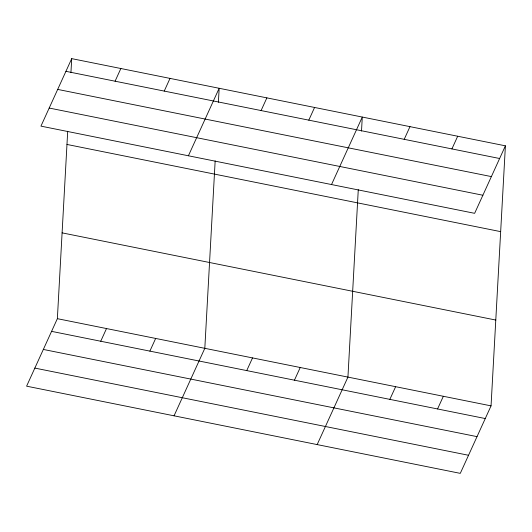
<?xml version="1.0" encoding="UTF-8"?>
<svg xmlns="http://www.w3.org/2000/svg" width="532" height="532" viewBox="0 0 532 532"><rect width="100%" height="100%" fill="white"/><g stroke="black" fill="none" stroke-linecap="round" stroke-linejoin="round"><path stroke-width="0.8" d="M505.4 145.828L474.637 213.325L40.951 126.131L71.714 58.633L505.4 145.828L491.049 405.869L460.286 473.367L26.6 386.172L57.363 318.675L67.704 131.244M70.936 72.665L71.714 58.633M215.161 160.89L204.813 348.32L174.057 415.818M218.393 102.31L219.164 88.279L188.408 155.776M358.275 189.665L347.935 377.095L317.172 444.592M361.507 131.085L362.285 117.053L331.522 184.551M115.085 81.203L120.864 68.515M164.235 91.085L170.014 78.397M100.734 341.238L106.513 328.557M149.884 351.12L155.663 338.438M261.092 110.556L266.871 97.875M308.799 120.146L314.578 107.464M246.742 370.591L252.52 357.91M294.449 380.187L300.228 367.506M404.207 139.331L409.986 126.649M451.914 148.92L457.693 136.239M389.856 399.366L395.635 386.684M437.563 408.955L443.342 396.274M65.928 71.321L499.621 158.509M57.689 89.409L491.375 176.597M49.197 108.043L482.883 195.237M66.972 144.451L500.665 231.639M62.098 232.863L495.784 320.051M57.363 318.675L491.049 405.869M51.577 331.356L485.27 418.551M43.338 349.444L477.024 436.639M34.846 368.084L468.532 455.272"/></g></svg>
